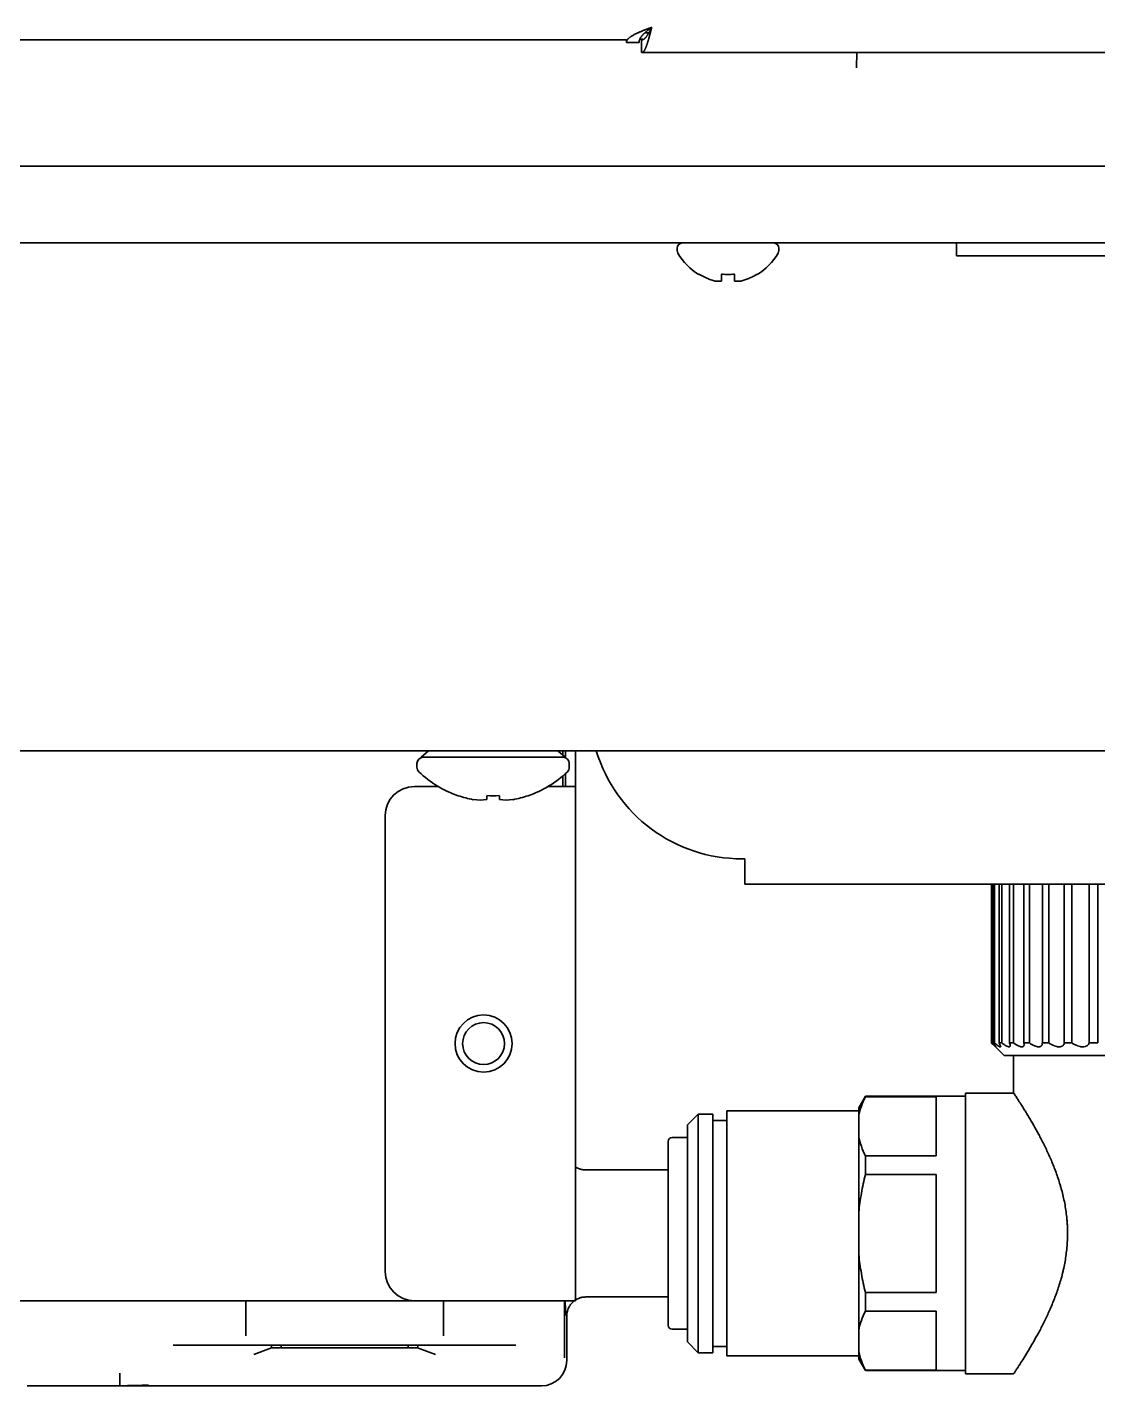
# Model space of a CAD drawing. Header units: inches. Extents: x 885 to 6823, y 710 to 5493.
# Drawn here: x 2740.6 to 2824.9, y 2264.9 to 2371.9 of the extents above; entities that cross this region are included whole.
import ezdxf

# ---------------------------------------------------------------- set-up
doc = ezdxf.new("R2010")
doc.units = ezdxf.units.IN
doc.layers.add('1', color=7, linetype='Continuous', true_color=0xffffff)

msp = doc.modelspace()

# ---------------------------------------------------------------- linework, layer by layer
at = {"layer": '1', "color": 7, "linetype": 'Continuous', "lineweight": 35}
for p, q in [((2789.53, 2371.41), (2789.27, 2371.41)), ((2619.78, 2370.86), (2785.78, 2370.86)), ((2787.78, 2370.86), (2785.78, 2370.86)), ((2787.78, 2370.66), (2787.78, 2370.86)), ((2787.78, 2370.66), (2788.78, 2370.66)), ((2788.89, 2370.91), (2789.06, 2370.91)), ((2788.98, 2369.86), (2788.98, 2370.86)), ((3094.58, 2369.86), (2788.98, 2369.86)), ((2805.93, 2369.86), (2805.9, 2368.66)), ((2805.93, 2369.86), (2805.9, 2368.66)), ((2704.25, 2360.91), (2958.31, 2360.91)), ((3187.18, 2354.86), (2694.38, 2354.86)), ((2791.78, 2354.46), (2791.78, 2354.26)), ((2799.78, 2354.26), (2799.78, 2354.46)), ((2813.78, 2353.86), (2813.78, 2354.86)), ((2817.78, 2353.86), (2813.78, 2353.86)), ((2841.96, 2353.86), (2817.78, 2353.86)), ((2793.48, 2352.38), (2793.48, 2352.41)), ((2798.08, 2352.41), (2798.08, 2352.38)), ((2907.85, 2314.86), (2733.29, 2314.86)), ((2772.19, 2314.86), (2771.61, 2314.36)), ((2782.95, 2314.36), (2782.37, 2314.86)), ((2782.78, 2314.5), (2782.78, 2314.86)), ((2782.98, 2314.31), (2782.98, 2314.86)), ((2783.78, 2312.06), (2783.78, 2314.86)), ((2771.28, 2313.86), (2771.28, 2313.57)), ((2771.61, 2314.36), (2771.71, 2314.36)), ((2771.8, 2314.36), (2771.71, 2314.36)), ((2771.8, 2314.36), (2774.1, 2314.36)), ((2774.19, 2314.36), (2774.1, 2314.36)), ((2774.8, 2314.36), (2774.19, 2314.36)), ((2774.99, 2314.36), (2774.8, 2314.36)), ((2774.99, 2314.36), (2779.57, 2314.36)), ((2779.76, 2314.36), (2779.57, 2314.36)), ((2780.37, 2314.36), (2779.76, 2314.36)), ((2780.46, 2314.36), (2780.37, 2314.36)), ((2780.46, 2314.36), (2782.76, 2314.36)), ((2782.85, 2314.36), (2782.76, 2314.36)), ((2782.95, 2314.36), (2782.85, 2314.36)), ((2783.28, 2313.57), (2783.28, 2313.86)), ((2782.78, 2312.06), (2782.78, 2312.89)), ((2782.98, 2312.06), (2782.98, 2313.07)), ((2772.94, 2312.06), (2771.08, 2312.06)), ((2774.53, 2311.33), (2774.53, 2311.32)), ((2776.78, 2311.02), (2776.78, 2311.33)), ((2777.78, 2311.33), (2777.78, 2311.02)), ((2780.03, 2311.33), (2780.03, 2311.32)), ((2781.98, 2312.06), (2781.62, 2312.06)), ((2783.78, 2312.06), (2781.98, 2312.06)), ((2783.78, 2271.56), (2783.78, 2312.06)), ((2768.78, 2309.76), (2768.78, 2273.86)), ((2796.88, 2306.36), (2797.11, 2306.36)), ((2797.11, 2304.36), (2797.11, 2306.36)), ((2872.45, 2304.36), (2797.11, 2304.36)), ((2816.53, 2304.36), (2816.53, 2291.86)), ((2816.53, 2291.86), (2816.53, 2304.36)), ((2816.66, 2304.36), (2816.66, 2291.86)), ((2816.77, 2291.86), (2816.77, 2304.36)), ((2817.13, 2304.36), (2817.13, 2291.86)), ((2817.35, 2291.86), (2817.35, 2304.36)), ((2817.95, 2304.36), (2817.95, 2291.86)), ((2818.28, 2291.86), (2818.28, 2304.36)), ((2819.09, 2304.36), (2819.09, 2291.86)), ((2819.52, 2291.86), (2819.52, 2304.36)), ((2820.54, 2304.36), (2820.54, 2291.86)), ((2821.06, 2291.86), (2821.06, 2304.36)), ((2822.27, 2304.36), (2822.27, 2291.86)), ((2822.87, 2291.86), (2822.87, 2304.36)), ((2824.24, 2304.36), (2824.24, 2291.86)), ((2824.91, 2291.86), (2824.91, 2304.36)), ((2816.53, 2291.86), (2816.53, 2291.86)), ((2816.53, 2291.86), (2817.53, 2290.86)), ((2816.66, 2291.86), (2816.77, 2291.86)), ((2817.13, 2291.86), (2817.35, 2291.86)), ((2817.95, 2291.86), (2818.28, 2291.86)), ((2819.09, 2291.86), (2819.52, 2291.86)), ((2820.54, 2291.86), (2821.06, 2291.86)), ((2822.27, 2291.86), (2822.87, 2291.86)), ((2824.24, 2291.86), (2824.91, 2291.86)), ((2852.03, 2290.86), (2817.53, 2290.86)), ((2818.28, 2290.86), (2818.28, 2287.91)), ((2814.48, 2287.91), (2814.48, 2276.86)), ((2818.28, 2287.91), (2814.48, 2287.91)), ((2806.61, 2287.66), (2806.08, 2286.75)), ((2806.08, 2286.75), (2806.08, 2286.13)), ((2806.61, 2287.66), (2806.61, 2287.62)), ((2814.48, 2287.66), (2806.61, 2287.66)), ((2812.18, 2287.62), (2806.61, 2287.62)), ((2812.18, 2282.98), (2812.18, 2287.62)), ((2793.43, 2286.26), (2792.58, 2285.41)), ((2794.58, 2286.26), (2793.43, 2286.26)), ((2793.43, 2267.46), (2793.43, 2286.26)), ((2794.58, 2267.46), (2794.58, 2286.26)), ((2795.68, 2285.76), (2794.58, 2285.76)), ((2795.68, 2267.21), (2795.68, 2286.51)), ((2806.08, 2286.51), (2795.68, 2286.51)), ((2806.08, 2284.47), (2806.08, 2286.13)), ((2792.58, 2268.31), (2792.58, 2285.41)), ((2806.08, 2284.47), (2806.08, 2278.52)), ((2791.08, 2284.11), (2791.08, 2269.61)), ((2792.58, 2284.41), (2791.38, 2284.41)), ((2806.61, 2282.98), (2812.18, 2282.98)), ((2806.61, 2282.98), (2806.61, 2281.5)), ((2791.08, 2281.86), (2784.58, 2281.86)), ((2806.61, 2281.5), (2812.18, 2281.5)), ((2812.18, 2272.21), (2812.18, 2281.5)), ((2806.08, 2275.19), (2806.08, 2278.52)), ((2814.48, 2276.86), (2814.48, 2265.81)), ((2806.08, 2275.19), (2806.08, 2269.24)), ((2784.58, 2271.86), (2791.08, 2271.86)), ((2812.18, 2272.21), (2806.61, 2272.21)), ((2806.61, 2272.21), (2806.61, 2270.73)), ((2674.58, 2271.56), (2771.08, 2271.56)), ((2757.79, 2271.56), (2757.79, 2268.8)), ((2781.98, 2271.56), (2771.08, 2271.56)), ((2773.37, 2268.8), (2773.37, 2271.56)), ((2781.98, 2271.56), (2783.78, 2271.56)), ((2782.89, 2271.56), (2782.89, 2267.05)), ((2812.18, 2270.73), (2806.61, 2270.73)), ((2812.18, 2266.09), (2812.18, 2270.73)), ((2783.08, 2270.36), (2783.08, 2266.85)), ((2791.38, 2269.31), (2792.58, 2269.31)), ((2806.08, 2267.58), (2806.08, 2269.24)), ((2779.08, 2268.06), (2752.08, 2268.06)), ((2759.83, 2267.86), (2758.42, 2267.33)), ((2759.83, 2267.86), (2759.83, 2267.86)), ((2759.83, 2267.86), (2760.12, 2267.86)), ((2760.58, 2267.86), (2760.58, 2268.06)), ((2770.58, 2267.86), (2760.58, 2267.86)), ((2770.58, 2268.06), (2770.58, 2267.86)), ((2771.04, 2267.86), (2771.33, 2267.86)), ((2772.74, 2267.33), (2771.33, 2267.86)), ((2771.33, 2267.86), (2771.33, 2267.86)), ((2792.58, 2268.31), (2793.43, 2267.46)), ((2793.43, 2267.46), (2794.58, 2267.46)), ((2794.58, 2267.96), (2795.68, 2267.96)), ((2806.08, 2266.96), (2806.08, 2267.58)), ((2795.68, 2267.21), (2806.08, 2267.21)), ((2806.08, 2266.96), (2806.61, 2266.06)), ((2806.61, 2266.09), (2812.18, 2266.09)), ((2806.61, 2266.06), (2806.61, 2266.09)), ((2806.61, 2266.06), (2814.48, 2266.06)), ((2814.48, 2265.81), (2818.28, 2265.81)), ((2781.08, 2264.86), (2740.58, 2264.86))]:
    msp.add_line(p, q, dxfattribs=at)
for radius in [2.25, 1.65]:
    msp.add_circle((2776.53, 2291.81), radius, dxfattribs=at)
for centre, radius, start, end in [((2792.18, 2354.46), 0.4, 90, 180), ((2792.18, 2354.26), 0.4, 180, 210.3012), ((2795.98, 2356.48), 4.8, 210.3012, 238.6273), ((2795.58, 2356.48), 4.8, 301.3727, 329.6988), ((2799.38, 2354.46), 0.4, 0, 90), ((2799.38, 2354.26), 0.4, 329.6988, 0), ((2796.88, 2318.36), 12, 196.958, 270), ((2771.78, 2313.86), 0.5, 90, 180), ((2771.78, 2313.57), 0.5, 180, 226.2253), ((2782.78, 2313.86), 0.5, 0, 90), ((2782.78, 2313.57), 0.5, 313.7747, 0), ((2777.28, 2319.31), 8.45, 226.2253, 251.0075), ((2777.28, 2319.31), 8.45, 288.9925, 313.7747), ((2771.08, 2309.76), 2.3, 90, 180), ((2777.28, 2319.31), 8.44, 250.9729, 259.3378), ((2777.28, 2319.31), 7.99, 266.4122, 273.5878), ((2777.28, 2319.31), 8.44, 280.6622, 289.0271), ((2791.38, 2284.11), 0.3, 90, 180), ((2771.08, 2273.86), 2.3, 180, 270), ((2791.38, 2269.61), 0.3, 180, 270)]:
    msp.add_arc(centre, radius, start, end, dxfattribs=at)
for centre, major_axis, ratio, start_param, end_param in [((2776.25, 2319.31), (0, -8.32), 0.707107, 6.192956, 6.373415), ((2778.31, 2319.31), (0, 8.32), 0.707107, 3.051363, 3.231822), ((2783.08, 2276.86), (0, 6.5), 0.034921, 2.524195, 3.133536), ((2759.79, 2267.76), (0, 0.3), 0.140541, 5.034567, 6.265732), ((2760.12, 2267.87), (0.5, 0), 0.034921, 4.712389, 5.871188), ((2771.04, 2267.87), (0.5, 0), 0.034921, 3.55359, 4.712389), ((2771.37, 2267.76), (0, 0.3), 0.140541, 0.017453, 1.248618), ((2781.08, 2266.86), (1.42, -1.42), 0.998783, 5.498396, 7.067974)]:
    msp.add_ellipse(centre, major_axis=major_axis, ratio=ratio, start_param=start_param, end_param=end_param, dxfattribs=at)
for points in [[(2789.78, 2371.86), (2789.74, 2371.84), (2789.67, 2371.81), (2789.56, 2371.77), (2789.46, 2371.73), (2789.35, 2371.69), (2789.25, 2371.65), (2789.14, 2371.61), (2789.04, 2371.57), (2788.94, 2371.52), (2788.84, 2371.48), (2788.75, 2371.44), (2788.66, 2371.4), (2788.57, 2371.36), (2788.48, 2371.32), (2788.4, 2371.28), (2788.33, 2371.23), (2788.26, 2371.19), (2788.19, 2371.15), (2788.12, 2371.11), (2788.07, 2371.07), (2788.01, 2371.03), (2787.96, 2370.99), (2787.92, 2370.95), (2787.88, 2370.9), (2787.85, 2370.86), (2787.83, 2370.82), (2787.81, 2370.78), (2787.79, 2370.74), (2787.78, 2370.7), (2787.78, 2370.67), (2787.78, 2370.66)], [(2789.78, 2371.86), (2789.76, 2371.84), (2789.73, 2371.81), (2789.67, 2371.77), (2789.62, 2371.73), (2789.57, 2371.69), (2789.51, 2371.65), (2789.46, 2371.61), (2789.41, 2371.57), (2789.36, 2371.52), (2789.31, 2371.48), (2789.26, 2371.44), (2789.22, 2371.4), (2789.17, 2371.36), (2789.13, 2371.32), (2789.09, 2371.28), (2789.05, 2371.23), (2789.02, 2371.19), (2788.98, 2371.15), (2788.95, 2371.11), (2788.92, 2371.07), (2788.9, 2371.03), (2788.87, 2370.99), (2788.85, 2370.95), (2788.83, 2370.9), (2788.82, 2370.86), (2788.8, 2370.82), (2788.79, 2370.78), (2788.79, 2370.74), (2788.78, 2370.7), (2788.78, 2370.67), (2788.78, 2370.66)], [(2788.98, 2370.86), (2788.99, 2370.86), (2789.01, 2370.86), (2789.03, 2370.86), (2789.06, 2370.87), (2789.09, 2370.88), (2789.11, 2370.89), (2789.14, 2370.9), (2789.17, 2370.92), (2789.19, 2370.94), (2789.22, 2370.96), (2789.25, 2370.99), (2789.27, 2371.02), (2789.3, 2371.05), (2789.33, 2371.08), (2789.35, 2371.11), (2789.38, 2371.15), (2789.41, 2371.19), (2789.43, 2371.23), (2789.46, 2371.27), (2789.49, 2371.31), (2789.51, 2371.36), (2789.54, 2371.4), (2789.57, 2371.45), (2789.59, 2371.5), (2789.62, 2371.55), (2789.65, 2371.6), (2789.67, 2371.65), (2789.7, 2371.7), (2789.73, 2371.75), (2789.75, 2371.8), (2789.77, 2371.84), (2789.78, 2371.86)], [(2788.98, 2369.86), (2788.99, 2369.86), (2789.01, 2369.86), (2789.03, 2369.87), (2789.06, 2369.88), (2789.09, 2369.9), (2789.11, 2369.92), (2789.14, 2369.95), (2789.17, 2369.99), (2789.19, 2370.03), (2789.22, 2370.07), (2789.25, 2370.12), (2789.27, 2370.18), (2789.3, 2370.24), (2789.33, 2370.3), (2789.35, 2370.37), (2789.38, 2370.44), (2789.41, 2370.52), (2789.43, 2370.6), (2789.46, 2370.68), (2789.49, 2370.77), (2789.51, 2370.86), (2789.54, 2370.95), (2789.57, 2371.04), (2789.59, 2371.14), (2789.62, 2371.24), (2789.65, 2371.34), (2789.67, 2371.44), (2789.7, 2371.54), (2789.73, 2371.65), (2789.75, 2371.75), (2789.77, 2371.82), (2789.78, 2371.86)], [(2795.28, 2352.41), (2795.45, 2352.39), (2795.78, 2352.37), (2796.11, 2352.39), (2796.28, 2352.41)], [(2795.28, 2351.86), (2795.28, 2351.87), (2795.28, 2351.9), (2795.28, 2351.95), (2795.28, 2352.01), (2795.28, 2352.07), (2795.28, 2352.14), (2795.28, 2352.21), (2795.28, 2352.3), (2795.28, 2352.37), (2795.28, 2352.41)], [(2796.78, 2351.86), (2796.83, 2351.87), (2796.94, 2351.9), (2797.1, 2351.95), (2797.26, 2352.01), (2797.42, 2352.07), (2797.57, 2352.14), (2797.73, 2352.21), (2797.89, 2352.3), (2798.02, 2352.37), (2798.08, 2352.41)], [(2794.78, 2351.86), (2794.8, 2351.86), (2794.85, 2351.85), (2794.92, 2351.85), (2794.99, 2351.84), (2795.07, 2351.84), (2795.14, 2351.85), (2795.21, 2351.85), (2795.26, 2351.86), (2795.28, 2351.86)], [(2796.28, 2351.86), (2796.31, 2351.86), (2796.36, 2351.85), (2796.43, 2351.85), (2796.5, 2351.84), (2796.57, 2351.84), (2796.64, 2351.85), (2796.71, 2351.85), (2796.76, 2351.86), (2796.78, 2351.86)]]:
    msp.add_open_spline(points, degree=3, dxfattribs=at)
for points, degree, knots in [([(2793.48, 2352.41), (2793.68, 2352.29), (2793.89, 2352.18), (2794.22, 2352.04), (2794.33, 2352), (2794.55, 2351.92), (2794.67, 2351.89), (2794.78, 2351.86)], 3, [0, 0, 0, 0, 0.5, 0.5, 0.75, 0.75, 1, 1, 1, 1]), ([(2796.28, 2352.41), (2796.28, 2352.29), (2796.28, 2352.18), (2796.28, 2352.04), (2796.28, 2352), (2796.28, 2351.92), (2796.28, 2351.89), (2796.28, 2351.86)], 3, [0, 0, 0, 0, 0.5, 0.5, 0.75, 0.75, 1, 1, 1, 1]), ([(2816.53, 2291.86), (2816.58, 2291.81), (2816.62, 2291.77), (2816.68, 2291.72), (2816.7, 2291.7), (2816.72, 2291.68), (2816.73, 2291.67), (2816.75, 2291.65), (2816.76, 2291.65), (2816.79, 2291.61), (2816.82, 2291.59), (2816.85, 2291.57), (2816.85, 2291.56), (2816.86, 2291.56), (2816.87, 2291.56), (2816.87, 2291.56), (2816.87, 2291.56), (2816.88, 2291.56), (2816.88, 2291.56), (2816.87, 2291.58), (2816.87, 2291.58), (2816.86, 2291.59), (2816.85, 2291.61), (2816.84, 2291.63), (2816.82, 2291.65), (2816.81, 2291.67), (2816.78, 2291.7), (2816.77, 2291.72), (2816.73, 2291.77), (2816.69, 2291.81), (2816.66, 2291.86)], 3, [0, 0, 0, 0, 0.125, 0.125, 0.1875, 0.1875, 0.21875, 0.21875, 0.25, 0.25, 0.375, 0.375, 0.4375, 0.4375, 0.46875, 0.46875, 0.5, 0.5, 0.625, 0.625, 0.65625, 0.65625, 0.6875, 0.75, 0.75, 0.8125, 0.8125, 0.875, 0.875, 1, 1, 1, 1]), ([(2816.77, 2291.86), (2816.82, 2291.81), (2816.87, 2291.77), (2816.94, 2291.72), (2816.96, 2291.7), (2817, 2291.68), (2817.01, 2291.67), (2817.03, 2291.65), (2817.04, 2291.65), (2817.09, 2291.61), (2817.12, 2291.59), (2817.17, 2291.57), (2817.18, 2291.56), (2817.2, 2291.56), (2817.2, 2291.56), (2817.21, 2291.56), (2817.22, 2291.56), (2817.24, 2291.56), (2817.25, 2291.56), (2817.25, 2291.58), (2817.26, 2291.58), (2817.26, 2291.59), (2817.25, 2291.61), (2817.25, 2291.63), (2817.24, 2291.65), (2817.24, 2291.67), (2817.22, 2291.7), (2817.21, 2291.72), (2817.18, 2291.77), (2817.16, 2291.81), (2817.13, 2291.86)], 3, [0, 0, 0, 0, 0.125, 0.125, 0.1875, 0.1875, 0.21875, 0.21875, 0.25, 0.25, 0.375, 0.375, 0.4375, 0.4375, 0.46875, 0.46875, 0.5, 0.5, 0.625, 0.625, 0.65625, 0.65625, 0.6875, 0.75, 0.75, 0.8125, 0.8125, 0.875, 0.875, 1, 1, 1, 1]), ([(2817.35, 2291.86), (2817.41, 2291.81), (2817.47, 2291.77), (2817.55, 2291.72), (2817.57, 2291.7), (2817.61, 2291.68), (2817.63, 2291.67), (2817.65, 2291.65), (2817.66, 2291.65), (2817.73, 2291.61), (2817.77, 2291.59), (2817.83, 2291.57), (2817.85, 2291.56), (2817.87, 2291.56), (2817.88, 2291.56), (2817.9, 2291.56), (2817.91, 2291.56), (2817.94, 2291.56), (2817.96, 2291.56), (2817.98, 2291.58), (2817.98, 2291.58), (2817.99, 2291.59), (2818, 2291.61), (2818, 2291.63), (2818, 2291.65), (2818, 2291.67), (2818, 2291.7), (2818, 2291.72), (2817.98, 2291.77), (2817.97, 2291.81), (2817.95, 2291.86)], 3, [0, 0, 0, 0, 0.125, 0.125, 0.1875, 0.1875, 0.21875, 0.21875, 0.25, 0.25, 0.375, 0.375, 0.4375, 0.4375, 0.46875, 0.46875, 0.5, 0.5, 0.625, 0.625, 0.65625, 0.65625, 0.6875, 0.75, 0.75, 0.8125, 0.8125, 0.875, 0.875, 1, 1, 1, 1]), ([(2818.28, 2291.86), (2818.34, 2291.81), (2818.4, 2291.77), (2818.49, 2291.72), (2818.52, 2291.7), (2818.57, 2291.68), (2818.58, 2291.67), (2818.61, 2291.65), (2818.62, 2291.65), (2818.7, 2291.61), (2818.75, 2291.59), (2818.82, 2291.57), (2818.85, 2291.56), (2818.88, 2291.56), (2818.89, 2291.56), (2818.91, 2291.56), (2818.92, 2291.56), (2818.97, 2291.56), (2819, 2291.56), (2819.03, 2291.58), (2819.04, 2291.58), (2819.05, 2291.59), (2819.07, 2291.61), (2819.08, 2291.63), (2819.09, 2291.65), (2819.1, 2291.67), (2819.1, 2291.7), (2819.11, 2291.72), (2819.11, 2291.77), (2819.1, 2291.81), (2819.09, 2291.86)], 3, [0, 0, 0, 0, 0.125, 0.125, 0.1875, 0.1875, 0.21875, 0.21875, 0.25, 0.25, 0.375, 0.375, 0.4375, 0.4375, 0.46875, 0.46875, 0.5, 0.5, 0.625, 0.625, 0.65625, 0.65625, 0.6875, 0.75, 0.75, 0.8125, 0.8125, 0.875, 0.875, 1, 1, 1, 1]), ([(2819.52, 2291.86), (2819.59, 2291.81), (2819.65, 2291.77), (2819.75, 2291.72), (2819.79, 2291.7), (2819.83, 2291.68), (2819.85, 2291.67), (2819.88, 2291.65), (2819.9, 2291.65), (2819.98, 2291.61), (2820.04, 2291.59), (2820.13, 2291.57), (2820.15, 2291.56), (2820.19, 2291.56), (2820.21, 2291.56), (2820.23, 2291.56), (2820.25, 2291.56), (2820.31, 2291.56), (2820.35, 2291.56), (2820.39, 2291.58), (2820.4, 2291.58), (2820.42, 2291.59), (2820.44, 2291.61), (2820.46, 2291.63), (2820.49, 2291.65), (2820.5, 2291.67), (2820.51, 2291.7), (2820.52, 2291.72), (2820.54, 2291.77), (2820.54, 2291.81), (2820.54, 2291.86)], 3, [0, 0, 0, 0, 0.125, 0.125, 0.1875, 0.1875, 0.21875, 0.21875, 0.25, 0.25, 0.375, 0.375, 0.4375, 0.4375, 0.46875, 0.46875, 0.5, 0.5, 0.625, 0.625, 0.65625, 0.65625, 0.6875, 0.75, 0.75, 0.8125, 0.8125, 0.875, 0.875, 1, 1, 1, 1]), ([(2821.06, 2291.86), (2821.13, 2291.81), (2821.2, 2291.77), (2821.31, 2291.72), (2821.34, 2291.7), (2821.39, 2291.68), (2821.41, 2291.67), (2821.45, 2291.65), (2821.46, 2291.65), (2821.55, 2291.61), (2821.62, 2291.59), (2821.71, 2291.57), (2821.75, 2291.56), (2821.79, 2291.56), (2821.81, 2291.56), (2821.84, 2291.56), (2821.85, 2291.56), (2821.92, 2291.56), (2821.98, 2291.56), (2822.03, 2291.58), (2822.05, 2291.58), (2822.07, 2291.59), (2822.1, 2291.61), (2822.13, 2291.63), (2822.16, 2291.65), (2822.18, 2291.67), (2822.2, 2291.7), (2822.21, 2291.72), (2822.25, 2291.77), (2822.26, 2291.81), (2822.27, 2291.86)], 3, [0, 0, 0, 0, 0.125, 0.125, 0.1875, 0.1875, 0.21875, 0.21875, 0.25, 0.25, 0.375, 0.375, 0.4375, 0.4375, 0.46875, 0.46875, 0.5, 0.5, 0.625, 0.625, 0.65625, 0.65625, 0.6875, 0.75, 0.75, 0.8125, 0.8125, 0.875, 0.875, 1, 1, 1, 1]), ([(2822.87, 2291.86), (2822.94, 2291.81), (2823.01, 2291.77), (2823.12, 2291.72), (2823.16, 2291.7), (2823.21, 2291.68), (2823.23, 2291.67), (2823.27, 2291.65), (2823.29, 2291.65), (2823.38, 2291.61), (2823.45, 2291.59), (2823.56, 2291.57), (2823.59, 2291.56), (2823.64, 2291.56), (2823.66, 2291.56), (2823.7, 2291.56), (2823.71, 2291.56), (2823.79, 2291.56), (2823.85, 2291.56), (2823.92, 2291.58), (2823.94, 2291.58), (2823.96, 2291.59), (2824, 2291.61), (2824.03, 2291.63), (2824.08, 2291.65), (2824.1, 2291.67), (2824.14, 2291.7), (2824.15, 2291.72), (2824.2, 2291.77), (2824.22, 2291.81), (2824.24, 2291.86)], 3, [0, 0, 0, 0, 0.125, 0.125, 0.1875, 0.1875, 0.21875, 0.21875, 0.25, 0.25, 0.375, 0.375, 0.4375, 0.4375, 0.46875, 0.46875, 0.5, 0.5, 0.625, 0.625, 0.65625, 0.65625, 0.6875, 0.75, 0.75, 0.8125, 0.8125, 0.875, 0.875, 1, 1, 1, 1]), ([(2818.28, 2287.91), (2818.28, 2287.91), (2818.28, 2287.91), (2818.28, 2287.9), (2818.28, 2287.9), (2818.29, 2287.89), (2818.3, 2287.87), (2818.34, 2287.81), (2818.38, 2287.76), (2818.45, 2287.65), (2818.48, 2287.61), (2818.52, 2287.54), (2818.54, 2287.51), (2818.57, 2287.46), (2818.59, 2287.44), (2818.68, 2287.3), (2818.76, 2287.17), (2818.94, 2286.89), (2819.04, 2286.73), (2819.2, 2286.48), (2819.26, 2286.39), (2819.34, 2286.25), (2819.38, 2286.18), (2819.43, 2286.1), (2819.46, 2286.05), (2819.47, 2286.03), (2819.61, 2285.8), (2819.73, 2285.59), (2819.99, 2285.14), (2820.12, 2284.91), (2820.39, 2284.41), (2820.52, 2284.15), (2820.69, 2283.81), (2820.72, 2283.74), (2820.79, 2283.6), (2820.89, 2283.4), (2820.99, 2283.18), (2821.19, 2282.75), (2821.31, 2282.45), (2821.56, 2281.83), (2821.68, 2281.51), (2821.84, 2281.02), (2821.89, 2280.85), (2821.97, 2280.59), (2821.99, 2280.51), (2822.03, 2280.38), (2822.04, 2280.34), (2822.07, 2280.25), (2822.08, 2280.21), (2822.18, 2279.81), (2822.26, 2279.46), (2822.39, 2278.74), (2822.44, 2278.37), (2822.48, 2277.9), (2822.49, 2277.81), (2822.5, 2277.62), (2822.51, 2277.53), (2822.52, 2277.24), (2822.53, 2277.05), (2822.53, 2276.68), (2822.52, 2276.49), (2822.51, 2276.11), (2822.49, 2275.93), (2822.44, 2275.37), (2822.39, 2275.01), (2822.3, 2274.47), (2822.26, 2274.29), (2822.2, 2274.02), (2822.18, 2273.93), (2822.14, 2273.75), (2822.12, 2273.66), (2822.01, 2273.23), (2821.9, 2272.89), (2821.69, 2272.23), (2821.57, 2271.91), (2821.38, 2271.44), (2821.32, 2271.29), (2821.22, 2271.06), (2821.19, 2270.98), (2821.13, 2270.83), (2821.09, 2270.76), (2820.93, 2270.39), (2820.8, 2270.11), (2820.53, 2269.57), (2820.39, 2269.31), (2820.13, 2268.82), (2819.99, 2268.58), (2819.85, 2268.32), (2819.83, 2268.3), (2819.8, 2268.24), (2819.75, 2268.16), (2819.64, 2267.97), (2819.55, 2267.81), (2819.37, 2267.52), (2819.26, 2267.33), (2819.05, 2266.99), (2818.95, 2266.83), (2818.81, 2266.62), (2818.77, 2266.55), (2818.71, 2266.46), (2818.69, 2266.43), (2818.66, 2266.38), (2818.65, 2266.37), (2818.63, 2266.34), (2818.55, 2266.21), (2818.48, 2266.11), (2818.38, 2265.96), (2818.34, 2265.9), (2818.31, 2265.84), (2818.3, 2265.83), (2818.29, 2265.82), (2818.28, 2265.81), (2818.28, 2265.81), (2818.28, 2265.81), (2818.28, 2265.81), (2818.28, 2265.81), (2818.28, 2265.81), (2818.28, 2265.81)], 3, [0, 0, 0, 0, 0.003065, 0.003065, 0.006975, 0.014794, 0.030432, 0.030432, 0.061708, 0.061708, 0.077347, 0.077347, 0.085166, 0.085166, 0.092985, 0.092985, 0.124261, 0.124261, 0.155537, 0.155537, 0.171176, 0.171176, 0.178995, 0.182904, 0.182904, 0.186814, 0.186814, 0.21809, 0.21809, 0.249367, 0.249367, 0.280643, 0.280643, 0.288462, 0.288462, 0.296281, 0.311919, 0.311919, 0.343196, 0.343196, 0.374472, 0.374472, 0.39011, 0.39011, 0.39793, 0.39793, 0.401839, 0.401839, 0.405749, 0.405749, 0.437025, 0.437025, 0.468301, 0.468301, 0.47612, 0.47612, 0.48394, 0.48394, 0.499578, 0.499578, 0.515216, 0.515216, 0.530854, 0.530854, 0.562131, 0.562131, 0.577769, 0.577769, 0.585588, 0.585588, 0.593407, 0.593407, 0.624683, 0.624683, 0.65596, 0.65596, 0.671598, 0.671598, 0.679417, 0.679417, 0.687236, 0.687236, 0.718512, 0.718512, 0.749789, 0.749789, 0.781065, 0.781065, 0.784975, 0.784975, 0.788884, 0.796703, 0.812342, 0.812342, 0.843618, 0.843618, 0.874894, 0.874894, 0.890533, 0.890533, 0.898352, 0.898352, 0.902261, 0.902261, 0.906171, 0.937447, 0.937447, 0.968724, 0.968724, 0.984362, 0.984362, 0.992181, 0.99609, 0.998045, 0.999023, 0.999023, 1, 1, 1, 1]), ([(2806.61, 2287.62), (2806.48, 2287.38), (2806.38, 2287.13), (2806.2, 2286.63), (2806.13, 2286.38), (2806.08, 2286.13)], 3, [0, 0, 0, 0, 0.5, 0.5, 1, 1, 1, 1]), ([(2806.08, 2284.47), (2806.13, 2284.21), (2806.2, 2283.97), (2806.38, 2283.47), (2806.48, 2283.22), (2806.61, 2282.98)], 3, [0, 0, 0, 0, 0.5, 0.5, 1, 1, 1, 1]), ([(2783.78, 2282.09), (2783.79, 2282.08), (2783.8, 2282.08), (2783.83, 2282.06), (2783.85, 2282.04), (2783.92, 2282.01), (2784, 2281.97), (2784.1, 2281.93), (2784.17, 2281.91), (2784.19, 2281.91), (2784.24, 2281.89), (2784.26, 2281.89), (2784.34, 2281.87), (2784.38, 2281.87), (2784.46, 2281.86), (2784.5, 2281.86), (2784.53, 2281.86), (2784.55, 2281.86), (2784.56, 2281.86), (2784.57, 2281.86), (2784.58, 2281.86), (2784.58, 2281.86)], 3, [0, 0, 0, 0, 0.040391, 0.040391, 0.127628, 0.127628, 0.302102, 0.476577, 0.476577, 0.563814, 0.563814, 0.651051, 0.651051, 0.825526, 0.825526, 0.912763, 0.956381, 0.956381, 0.978191, 0.978191, 1, 1, 1, 1]), ([(2806.61, 2281.5), (2806.48, 2281.01), (2806.38, 2280.52), (2806.2, 2279.52), (2806.13, 2279.02), (2806.08, 2278.52)], 3, [0, 0, 0, 0, 0.5, 0.5, 1, 1, 1, 1]), ([(2806.08, 2275.19), (2806.13, 2274.69), (2806.2, 2274.19), (2806.38, 2273.19), (2806.48, 2272.7), (2806.61, 2272.21)], 3, [0, 0, 0, 0, 0.5, 0.5, 1, 1, 1, 1]), ([(2784.58, 2271.86), (2784.58, 2271.86), (2784.57, 2271.86), (2784.56, 2271.86), (2784.55, 2271.86), (2784.53, 2271.85), (2784.5, 2271.85), (2784.46, 2271.85), (2784.38, 2271.84), (2784.34, 2271.84), (2784.26, 2271.82), (2784.24, 2271.82), (2784.19, 2271.8), (2784.17, 2271.8), (2784.1, 2271.78), (2784, 2271.74), (2783.92, 2271.7), (2783.85, 2271.67), (2783.83, 2271.65), (2783.79, 2271.63), (2783.77, 2271.62), (2783.66, 2271.55), (2783.59, 2271.49), (2783.49, 2271.38), (2783.45, 2271.35), (2783.41, 2271.29), (2783.39, 2271.27), (2783.36, 2271.23), (2783.35, 2271.21), (2783.28, 2271.11), (2783.23, 2271.02), (2783.19, 2270.91), (2783.18, 2270.88), (2783.16, 2270.84), (2783.15, 2270.81), (2783.13, 2270.74), (2783.12, 2270.7), (2783.09, 2270.55), (2783.08, 2270.45), (2783.08, 2270.36)], 3, [0, 0, 0, 0, 0.007813, 0.007813, 0.015625, 0.015625, 0.03125, 0.0625, 0.0625, 0.125, 0.125, 0.15625, 0.15625, 0.1875, 0.1875, 0.25, 0.3125, 0.3125, 0.34375, 0.34375, 0.375, 0.375, 0.5, 0.5, 0.5625, 0.5625, 0.59375, 0.59375, 0.625, 0.625, 0.75, 0.75, 0.78125, 0.78125, 0.8125, 0.8125, 0.875, 0.875, 1, 1, 1, 1]), ([(2806.61, 2270.73), (2806.48, 2270.49), (2806.38, 2270.24), (2806.2, 2269.75), (2806.13, 2269.5), (2806.08, 2269.24)], 3, [0, 0, 0, 0, 0.5, 0.5, 1, 1, 1, 1]), ([(2806.08, 2267.58), (2806.13, 2267.33), (2806.2, 2267.08), (2806.38, 2266.58), (2806.48, 2266.33), (2806.61, 2266.09)], 3, [0, 0, 0, 0, 0.5, 0.5, 1, 1, 1, 1]), ([(2750.14, 2264.92), (2749.98, 2264.91), (2749.9, 2264.91), (2749.75, 2264.9), (2749.32, 2264.88), (2748.77, 2264.87), (2748.49, 2264.87)], 2, [0, 0, 0, 0.16667, 0.16667, 0.33334, 0.666681, 1, 1, 1])]:
    msp.add_open_spline(points, degree=degree, knots=knots, dxfattribs=at)
msp.add_rational_spline([(2747.87, 2265.86), (2747.87, 2265.3), (2747.87, 2264.89), (2747.87, 2264.87)], [1, 0.812892454802, 0.812892454802, 1], degree=3, dxfattribs=at)

doc.saveas('drawing.dxf')
